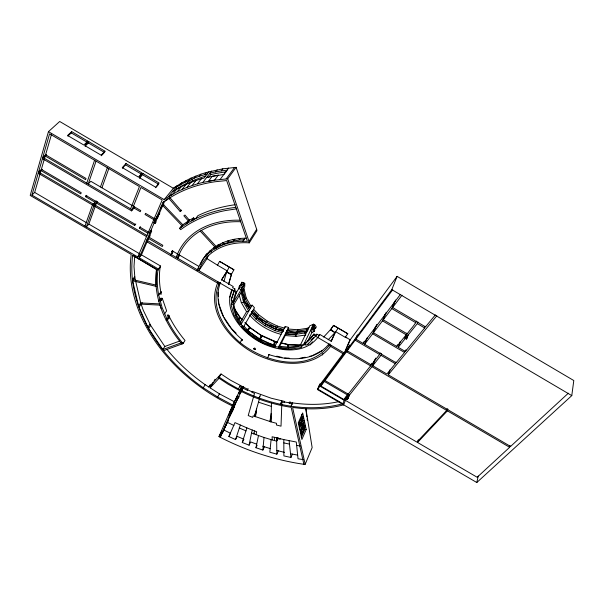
<?xml version="1.0" encoding="UTF-8"?>
<svg xmlns="http://www.w3.org/2000/svg" width="604" height="604" viewBox="0 0 604 604"><rect width="100%" height="100%" fill="white"/><g stroke="black" fill="none" stroke-linecap="round" stroke-linejoin="round"><path stroke-width="0.91" d="M338.006 328.41L334.963 332.668L330.373 329.98L333.536 325.382L347.791 333.733L345.269 337.319L335.665 331.687L331.369 341.23L319.735 334.42L319.206 335.545L316.881 334.178L316.3 335.409L313.967 334.042C302.347 354.095 274.42 349.512 257.576 339.244C242.136 329.912 226.349 309.882 236.557 291.49L234.216 290.116L234.926 288.961L232.585 287.595L233.235 286.538L221.547 279.69M231.309 303.903L231.287 305.443L233.959 314.797L239.38 324.046L241.532 323.57L236.36 314.858L233.801 304.627L231.309 303.903L232.978 301.162M236.557 291.49L233.816 301.774L231.355 300.815L231.377 299.267L234.216 290.116M240.528 322.075L246.56 311.664L248.689 311.173L243.646 302.544L241.177 292.374M249.512 309.754L244.477 301.132L242.023 290.977M243.669 300.082L250.479 308.078L245.466 299.463L243.027 289.316M251.272 306.696L246.273 298.089L243.842 287.957M232.019 302.747L232.049 300.43M242.393 282.695L244.794 283.616L244.748 286.455L233.25 305.541M232.049 289.308C223.246 309.286 239.984 329.663 256.119 339.863C274.88 351.422 304.952 356.579 319.206 335.545M271 421.856L253.144 415.846L252.698 417.387L248.214 415.56L254.518 393.37L251.876 392.306L252.147 391.324L271.151 398.21L284.514 401.418L284.612 402.513L281.864 402.015L281.019 426.182L276.421 424.974L276.473 423.291L271 421.856L271.468 402.898M274.042 345.382L274.314 341.207L277.621 342M274.51 346.069L274.526 345.496M274.639 341.645L274.571 344.001L275.522 341.622L261.343 335.288L259.916 339.063L273.574 345.171L274.888 341.728M288.365 344.937L288.267 347.323L287.768 344.559L301.449 345.012M163.654 350.652L183.05 343.578A113.62 83.745 29.4 0 1 167.414 320.112L162.114 307.67L158.693 295.031A113.62 83.745 29.4 0 1 157.954 270.094L132.661 255.311C127.988 291.249 143.48 326.764 166.153 353.944A154.299 114.564 28.7 0 0 203.299 387.821L217.659 397.039L232.744 405.058L234.465 401.819L219.433 393.838L210.124 387.859L213.257 382.37M134.715 256.156L134.012 266.492L134.873 277.832L140.732 302.959L138.55 305.956L132.623 280.792L156.142 286.356M306.409 331.739L286.998 330.562L286.87 332.336L288.652 332.487M270.252 421.637L270.698 416.632M270.675 421.766L271.128 416.76M258.482 435.612L255.953 447.738L262.868 450.071L264.024 437.47L251.513 433.06L252.321 430.048M156.519 269.256C152.744 296.504 164.688 323.548 182.008 344.023L182.997 342.476M264.024 437.47L271.09 439.621L269.837 452.215L276.843 454.163L278.346 450.856L284.484 452.373M253.627 309.263L258.497 314.586L267.421 321.2L265.36 323.978L283.638 329.482L283.457 331.369C271.075 328.402 259.478 321.57 251.279 311.785M305.548 344.348L302.189 345.775L301.6 346.998L299.508 347.881L289.58 349.225L278.701 348.266L278.837 346.975M285.058 327.761L285.194 326.485L288.606 327.436L288.395 329.361M278.701 348.266L285.979 334.065L286.19 332.14L296.3 332.895L305.488 331.498L307.413 330.637M320.014 383.721L317.447 389.55L476.798 482.521L571.784 395.612L573.8 380.535L397.107 276.36L349.505 340.784M255.5 416.76L256.647 408.538M269.928 421.539L271.211 413.332M418.323 439.81L417.53 442.46L477.152 477.258L509.648 447.307L510.01 445.45M242.279 442.49L243.895 439.251L237.183 436.36L235.537 439.591L228.878 436.511L234.994 422.619L246.847 427.874L242.279 442.49L249.082 445.208L251.513 433.06M254.707 416.473L255.734 411.679M255.16 416.639L256.187 411.845M476.798 482.521L478.24 476.08M239.244 286.643L238.799 288.599L241.215 289.535L242.514 286.183L240.098 285.254L239.244 286.643L241.668 287.579M239.796 286.553L240.098 285.254M241.932 282.242L240.656 285.549L241.932 282.242L244.341 283.17L243.888 285.118L241.479 284.19M242.061 288.131L242.514 286.183M243.065 286.477L244.341 283.17M254.518 430.916L253.725 433.876L254.125 433.053M255.937 434.684L256.723 431.792L246.847 427.874M218.119 281.932C205.436 310.101 228.848 339.221 252.638 352.434C276.541 365.782 313.234 370.426 331.309 345.42M220.46 282.551C212.095 303.774 226.024 326.054 241.993 339.471L242.415 339.765L241.721 340.626L241.132 340.18M348.032 393.566L345.322 400.316L416.866 442.075L446.696 410.448L447.194 408.666M417.53 442.46L447.39 410.848L447.881 409.067M223.933 281.472L226.583 272.004L229.097 267.338M207.308 173.861L199.343 176.247L200.996 174.156L191.038 178.105L181.781 182.846L173.356 188.297L59.698 121.48L48.456 131.634L30.2 195.432L131.227 254.473A155.953 115.809 28.7 0 0 232.359 405.941L218.988 436.579L220.203 437.281A209.611 155.87 28 0 0 303.88 464.302L305.171 464.295L312.147 447.594L305.866 408.531M228.652 283.872L231.634 273.801L228.584 284.446M139.501 254.775L137.787 256.964L31.929 195.1L49.573 133.824L139.433 186.591L130.577 208.841M31.929 195.1L34.67 192.419L41.004 170.585L80.793 193.884L81.193 192.706L41.351 169.377L38.573 172.027L146.983 235.492M41.351 169.377L45.232 156.006L85.609 179.675L86.017 178.467L45.594 154.76L42.786 157.38L132.042 209.694L134.443 206.855L133.975 208.025L131.566 210.871L42.431 158.625M45.594 154.76L51.619 133.952M254.375 416.345L259.433 398.965M67.874 136.119L71.287 132.918L71.687 131.627L87.844 141.125L87.429 142.401L85.436 144.356M233.378 293.952L231.377 299.267M233.891 292.291L234.926 288.961M230.562 295.122L232.17 289.973M235.537 439.591L240.347 425.088M88.403 142.974L88.826 141.698L104.968 151.189L104.522 152.45L88.403 142.974L85.088 146.236M400.376 341.343L398.217 347.3L405.352 351.483L424.65 327.957L425.224 326.243M86.757 183.155L94.579 160.249M96.074 161.125L88.214 184.009L90.811 181.275L132.185 205.534M94.073 204.847L95.017 202.212L85.534 196.662L85.934 195.492L135.1 224.28L134.639 225.413L96.413 203.035L88.848 224.092L86.342 226.9L93.877 205.813M398.217 347.3L417.304 323.638L417.9 321.94M367.345 337.598L364.627 344.295L396.118 362.755L404.544 352.479L405.141 350.765M405.352 351.483L405.956 349.776M408.463 334.601L406.401 339.093L404.967 338.255C407.353 331.717 413.589 327.323 416.466 321.064M406.401 339.093L407.632 335.635M84.968 226.092L92.472 204.99M100.475 186.938L107.338 167.731M375.665 358.119L372.736 365.737L386.877 374.019L395.326 363.714L395.937 362.007M404.967 338.255L406.809 333.091M101.925 187.791L108.818 168.599M253.786 348.833L255.016 349.52L255.386 348.485L254.495 347.987L253.786 348.833L255.024 349.497M568.372 393.174L510.576 446.447L388.251 374.82L390.109 369.686M260.377 339.274L261.638 335.809M376.768 324.378L373.415 332.744L396.813 346.469L397.432 344.771M122.431 168.176L125.534 164.794L126.002 163.548L142.099 173.008L138.475 177.123L122.272 167.602L126.002 163.548M372.736 365.737L380.996 355.318L381.637 353.627M349.701 344.952L347.217 350.796L371.347 364.922L379.576 354.503L380.218 352.812M345.322 400.316L371.973 366.696L374.586 359.924M371.347 364.922L371.996 363.231M407.028 333.763L383.268 319.795L391.792 308.606L394.389 301.932M435.386 314.858L425.526 326.885L392.615 307.519L395.529 300.014M349.603 394.91L347.534 399.221L346.19 398.436L348.266 394.125L370.584 365.881L371.241 364.189M373.415 332.744L382.468 320.852L385.11 314.171M383.268 319.795L386.235 312.283M139.569 178.248L143.072 173.582L159.146 183.027L155.643 187.202L139.456 177.697L143.072 173.582M317.447 389.55L391.815 289.626L397.107 276.36M131.566 210.871L140.936 187.466L162.197 199.954L137.787 256.964M364.627 344.295L372.645 333.755L375.658 326.236M347.534 399.221L348.908 395.786M305.171 464.295L292.6 407.481L302.053 408.508A129.664 96.255 28.3 0 0 343.646 404.839L348.251 393.317M345.594 396.926L342.853 403.729L343.646 404.839M357.636 334.993L355.884 339.169L363.2 343.457L363.88 341.781M200.573 264.22L201.275 262.513M148.018 233.25L139.358 228.184L139.834 227.051L148.493 232.125M206.334 256.134L207.398 253.574M357.236 335.167L355.129 340.18L379.576 354.503M348.621 346.764L346.492 351.77L370.584 365.881M344.892 351.596L343.804 354.133L329.165 345.556C307.036 373.498 264.144 361.917 240.188 342.672C223.254 328.735 209.127 304.567 219.569 282.778M345.246 350.758L349.15 341.615M138.716 258.852L162.952 202.514L164.114 201.079M141.457 254.85L160.634 266.062L158.437 269.037L139.177 257.78L141.457 254.85L148.524 238.474L162.272 246.523L162.823 245.307L149.045 237.244L151.657 231.196L150.237 230.366M158.135 216.874L153.575 222.589L155.009 223.427L162.725 205.541L181.759 225.503L179.547 228.44L180.709 229.656A148.727 108.41 27.2 0 1 192.442 222.151L196.708 219.962A148.727 108.41 27.2 0 1 225.624 210.517L236.36 208.886M160.928 207.217L163.239 204.341L164.598 201.208M345.269 337.319L346.764 337.779M306.205 429.497L301.887 439.463L301.117 435.96L305.458 425.994L306.205 429.497L304.861 429.346L304.484 427.602M347.791 333.733L333.536 325.382M239.388 393.415L240.022 393.785L242.823 388.085L247.27 390.229L247.67 389.308L230.381 380.135L221.034 373.989L208.901 387.073L205.133 384.65A153.627 114.488 28.7 0 1 168.161 350.856L167.165 349.542M348.266 394.125L325.035 380.558L326.839 376.405M301.253 437.651L304.861 429.346M228.342 415.846L230.434 411.392M232.623 406.031L231.355 408.938L233.046 405.76M243.669 386.492L234.005 405.79L220.203 437.281L228.531 419.848M326.175 377.304L324.363 381.456L347.572 395.008L343.986 399.538L320.92 386.077L323.102 381.094M300.324 433.446L303.963 425.148L303.578 423.389M300.845 433.317L301.57 431.656M302.657 429.172L304.114 425.85M272.178 439.923L272.125 436.752L283.812 439.591L283.888 455.907L290.947 457.447L292.404 454.117L297.697 455.106M305.307 425.291L300.966 435.25L300.188 431.717L304.552 421.766L305.307 425.291L303.963 425.148M234.873 400.988L237.312 395.99L238.58 396.73L222.295 433.249L228.486 419.803M304.341 420.777L299.969 430.728L299.191 427.164L303.586 417.228L304.341 420.777L302.989 420.641L302.415 417.976M299.335 428.923L302.989 420.641M301.373 425.767L302.468 423.283M343.593 352.985L319.267 385.729L317.779 389.104L342.853 403.729A128.01 95.009 28.3 0 1 291.022 406.22C265.239 402.332 240.566 392.102 219.222 377.183L218.542 377.938L228.04 384.174L239.765 390.675L232.744 405.058M298.92 424.536L300.022 422.053M300.754 420.399L302.226 417.085M303.434 416.511L299.033 426.447L298.24 422.86L302.664 412.932L303.434 416.511L302.068 416.375L298.391 424.65M329.912 343.88L329.165 345.556L329.867 344.574M331.022 341.419L335.107 332.343M322.302 355.009L323.057 353.332M158.437 269.037L157.954 270.094L160.634 266.062M284.386 328.048L277.417 326.1L275.9 329.21L283.638 329.482M280.467 438.398L280.09 439.229L277.84 438.678M278.218 437.855L276.692 441.154L271.09 439.621M173.227 251.407L170.479 255.583L172.668 252.608L171.657 252.019L172.215 250.811L177.659 253.997M291.022 406.22L292.57 402.883A127.459 94.956 28.3 0 0 338.942 401.607M292.729 403.985L289.339 403.374L290.109 401.72M262.868 450.071L264.416 446.794L270.494 448.659M280.679 404.499L281.864 402.015M310.094 345.012L312.578 341.856M313.967 334.042L306.311 342.408L304.348 343.268L305.798 345.216L307.912 344.325L308.501 343.095M307.987 340.656L311.996 332.321L314.065 331.566L314.775 330.094L313.355 328.153L311.279 328.908M280.256 404.25L281.834 400.935M305.851 343.366L306.311 342.408M255.953 447.738L257.13 445.284M311.996 332.321L310.569 330.38L312.646 329.625L313.355 328.153M314.178 326.432L314.88 324.975L316.292 326.907L315.598 328.372L313.544 329.097L312.109 327.194L314.178 326.432L315.598 328.372L312.109 327.194M303.88 344.227L313.574 324.159L314.518 325.443M238.754 393.045L241.487 387.436L239.682 386.56M299.962 345.933L309.724 325.888L313.574 324.159M240.717 389.595L242.159 386.651L243.42 387.383L240.022 393.785M249.082 445.208L250.675 441.954L256.67 444.151M298.014 346.787L298.482 345.828L300.43 344.975L301.6 346.998M305.488 331.498L304.771 332.97L305.767 335.009L295.968 336.413L285.231 335.522M306.998 331.12L306.326 329.784L307.043 328.327L308.961 327.466M288.689 348.123L289.165 347.164L298.482 345.828M296.3 332.895L295.567 334.359L295.968 336.413M286.998 330.562L297.561 333.204L297.153 331.188L297.878 329.739L307.043 328.327M259.131 398.202L259.962 396.564M258.935 398.021L260.596 394.744M278.414 347.277L288.606 327.436M274.926 346.288L285.194 326.485M228.878 436.511L230.539 433.294L223.978 430.048M268.553 355.061L268.735 354.465L269.203 354.676C288.818 361.094 314.707 361.683 328.803 344.159M267.512 357.938L269.203 354.676M226.727 271.694L221.426 280.067L227.195 270.871L217.531 265.209L219.584 261.366L233.914 269.769L231.204 274.707L226.583 272.004L231.453 274.088M247.27 390.229L248.108 388.629M234.005 405.79L235.719 402.551M236.987 400.165L239.093 396.201M232.638 409.572L234.752 405.586M232.812 409.353L234.495 406.167M230.871 413.612L234.073 407.458M218.988 436.579L221.932 431.014M229.618 416.473L232.985 410.101M267.814 344.272L268.312 343.329L275.416 345.345L275.228 347.262C262.317 344.121 250.313 336.881 241.774 326.658L242.453 325.481M251.06 313.748L255.96 319.093L264.945 325.737L275.001 330.667L275.771 329.225L282.763 331.181M240.03 390.645L242.159 386.651M241.638 388.349L242.468 386.794M232.797 406.333L229.882 412.313L231.151 409.927M240.196 389.867L241.487 387.436M238.406 388.908L240.135 385.669M262.279 336.224L249.648 327.157L247.149 330.35L259.916 339.063L262.279 336.224L249.467 327.474M257.576 339.244L258.089 338.308L248.946 331.566L243.948 326.175M264.945 325.737L265.73 324.295L256.768 317.659L251.868 312.328M217.659 397.039L219.433 393.838M247.149 330.35L250.622 327.964L245.624 322.966M248.425 332.502L248.946 331.566M255.96 319.093L256.768 317.659M276.677 327.504L255.96 316.941L257.712 315.968L258.497 314.586M240.188 342.672L241.993 339.471M201.668 261.819C209.898 245.518 229.097 237.81 246.628 238.248M218.542 377.938L220.354 374.744M219.222 377.183L221.034 373.989M214.148 380.807L215.047 379.237M208.901 387.073L210.245 384.725M243.412 327.096L254.495 307.746L252.155 305.179L250.033 305.677M240.996 324.491L252.155 305.179M248.357 308.568L249.158 307.194L246.968 303.382M203.299 387.821L205.133 384.65M240.135 317.976L238.119 319.282L240.747 318.278L234.292 308.433M238.467 318.474L239.962 317.311L242.37 319.72M235.817 315.779L236.36 314.858M244.477 301.132L243.646 302.544L241.268 302.491L239.169 294.888M243.888 299.433L245.466 299.463L246.273 298.089M233.242 306.968L233.793 306.054M241.162 293.793L242.008 292.389M243.004 290.728L243.827 289.369M233.265 302.679L244.794 283.616M233.272 301.245L233.823 300.339M235.432 294.125L239.645 287.202M229.648 297.04L230.298 295.975M233.914 269.769L219.584 261.366M208.403 255.213A66.976 50.366 29.9 0 0 207.013 258.648L198.844 270.652A68.131 50.487 29.8 0 1 249.248 242.853L256.919 230.751L256.67 229.316L236.119 167.346L222.831 168.826L206.228 172.495M183.05 343.578L185.028 340.475A113.137 83.699 29.4 0 1 169.482 317.055L168.524 314.978L167.232 315.077L169.06 318.753M249.248 242.853L248.984 241.404L256.67 229.316M219.894 282.37L218.92 283.895L146.228 241.389M219.947 282.37L218.958 283.918L217.493 283.095M198.474 268.304C193.431 277.553 203.601 256.134 204.416 257.553A69.777 51.71 29.8 0 1 215.922 248.116L220.634 245.79A69.777 51.71 29.8 0 1 242.838 241.26L244.809 238.21M217.531 265.209L207.013 258.648M228.486 240.702L229.241 242.091L233.861 240.905L234.85 239.403M160.385 305.133L141.14 304.159L143.208 310.146L150.668 325.435L148.561 328.47L162.808 349.542L164.832 346.469L179.622 341.079M216.436 247.361L217.976 245.096L218.61 244.779L219.599 246.062L220.611 244.567M167.414 320.112L169.482 317.055M166.145 320.248L169.241 315.688M205.156 256.141L206.689 253.907M204.416 257.553L206.485 254.526M205.36 256.549L206.893 254.314M164.537 313.929L166.629 310.886L162.287 298.338L160.906 298.225L158.776 301.245M149.951 324.265L147.837 327.293L138.965 307.149L142.212 302.679M160.158 301.358L162.287 298.338M330.373 329.98L333.393 325.707M158.693 295.031L160.838 292.019A113.137 83.699 29.4 0 1 160.151 267.119M161.525 291.77L159.932 293.997L161.328 294.156L160.838 292.019M179.803 255.25L177.689 258.15A88.916 65.972 30.1 0 1 200.181 231.053L205.896 228.07A88.916 65.972 30.1 0 1 240.513 221.743L240.709 221.743M177.319 255.922L176.232 257.417A90.562 67.203 30.1 0 1 240.196 220.241M211.619 171.053L202.846 182.416L214.231 180.226L227.708 178.799L236.119 167.346M179.547 228.44L187.263 223.216L195.711 218.61L197.886 215.666A149.724 109.566 27.2 0 1 235.115 204.733M171.657 252.019L172.736 250.547M226.123 178.965L234.556 167.519M191.4 220.83L193.688 217.833L194.616 219.199A148.101 108.358 27.2 0 0 192.148 220.596M187.263 223.216L189.46 220.271L193.582 217.885M220.12 179.479L228.637 168.055M320.92 386.077L324.363 381.456M325.035 380.558L392.698 289.777M186.16 223.925L189.437 219.539M186.447 223.737L188.644 220.8L182.801 224.756L180.596 227.693M215.477 171.936L221.253 170.917L222.831 168.826M363.2 343.457L400.452 294.344M133.182 280.052L134.873 277.832M392.615 307.519L402 295.197M134.775 276.594L132.525 279.546L156.051 285.103L156.496 269.527L132.661 255.311M217.161 169.822L215.568 171.913L209.988 173.144L210.736 174.647L208.554 177.485M168.795 198.354L180.181 211.521L181.283 210.086M208.924 171.778L204.024 178.112C192.857 181.011 182.121 185.587 172.389 191.793M181.26 186.696L177.266 191.695L186.998 187.353L197.417 183.843L201.313 178.829M204.613 174.579L206.258 172.487L200.973 174.171M192.117 185.488L196.043 180.483M191.075 182.695L192.744 180.573L205.39 176.066M150.177 235.817L146.757 240.166L236.005 292.404M146.802 240.656L149.649 237.04M149.369 232.993L151.627 230.139M186.998 187.353L190.947 182.348M188.471 183.389L191.83 179.146L194.292 178.105L195.93 176.028M155.009 223.427L156.142 222M182.076 189.407L191.038 178.105M149.852 231.876L150.977 230.441M156.262 217.561L159.667 213.295M155.764 218.716L159.743 213.741M48.456 131.634L164.197 199.607L172.729 194.141L176.889 188.863L175.832 187.542L184.673 182.453L186.326 180.377M166.983 199.788L168.138 198.354M160.415 208.418L163.865 204.122M180.113 184.93L181.781 182.846M396.813 346.469L406.198 334.79L382.468 320.852M165.345 200.89L166.508 199.456M247.572 330.637L249.89 327.761M164.197 199.607L173.356 188.297L177.478 185.481L168.38 196.768L177.289 191.687M139.358 228.184L140.513 226.757M241.736 340.596L242.415 339.765M134.639 225.413L135.802 223.993M388.251 374.82L436.843 315.756M259.493 338.776L261.864 335.937M155.719 187.731L158.052 184.945M139.192 176.987L141.004 174.926M94.511 205.118L97.659 201.661M93.107 204.295L96.263 200.845M210.124 387.859L219.682 377.606M85.534 196.662L86.81 195.303M311.075 340.354L313.657 337.613M315.59 335.552L316.881 334.178M307.912 344.325L315.658 336.088M323.668 337.055L330.803 329.316L334.963 332.668L328.168 339.803M318.436 335.771L319.735 334.42M104.968 151.189L101.095 155.153L84.839 145.609L88.826 141.698M101.298 155.757L103.88 153.114M87.844 141.125L83.858 145.028L67.588 135.47L71.687 131.627M38.784 172.699L42.371 169.286M42.99 158.105L46.606 154.715M162.952 202.514L169.467 198.104A151.521 111.914 28.9 0 1 214.843 181.781L226.659 180.543L247.398 241.366L242.838 241.26M180.181 211.521L181.283 210.796L169.294 196.919M246.794 330.003L250.094 327.927M312.109 355.756L322.362 350.501M219.599 246.062L223.616 244.084L222.672 242.763M184.673 182.453L189.414 180.173M297.153 331.188L306.326 329.784L308.251 328.923M306.696 332.109L304.771 332.97L295.567 334.359L285.443 333.597M194.292 178.105L199.365 176.24M312.812 325.737L314.88 324.975M162.808 349.542L181.117 342.913M239.418 318.444L240.309 318.187M197.417 183.843L202.876 182.408M241.774 326.658L243.223 326.334M206.711 177.395L223.918 174.428L227.104 170.147L221.253 170.917M299.909 358.263L305.163 357.236M309.535 356.375L311.286 356.035M244.371 239.713L240.15 239.984L239.667 238.542M287.61 344.884L300.362 345.299M284.65 357.976L289.135 358.157M140.732 302.959L159.954 303.895M287.798 328.999L297.878 329.739M290.433 332.63L296.67 333.136M285.979 334.065L296.692 334.941M278.897 346.326L289.165 347.164M296.639 445.42L300.256 445.979M303.314 459.621L298.029 458.783L296.292 442.03L283.812 439.591M292.57 402.883L289.248 402.279L289.339 403.374M284.567 401.97L289.293 402.823M283.827 442.898L289.475 444.106M290.645 453.732L292.404 454.117M281.207 342.861L289.014 344.733L281.041 343.178M274.148 341.524L277.455 342.317M279.086 346.598L280.905 347.036M276.768 356.156L281.947 357.417M276.602 450.373L278.346 450.856M275.001 330.667L282.008 332.63M280.966 334.306C268.856 331.286 257.553 324.454 249.497 314.895M268.168 343.835L270.728 344.574M258.497 402.189L271.377 406.409M262.695 446.213L264.416 446.794M306.326 329.784L307.866 330.343M241.102 283.593L243.518 284.529M239.229 427.964L246.07 430.901M261.17 335.605L275.356 341.94M247.466 389.769L252.011 391.815M241.102 391.324C256.806 399.282 273.793 404.635 291.188 407.322L303.88 464.302M237.704 396.473L238.988 397.1M267.421 321.2L277.417 326.1M265.73 324.295L275.771 329.225M258.089 338.308L268.312 343.329M227.21 422.204L233.891 425.503M258.255 338.904L262.385 340.958M346.892 397.553L348.236 398.338M319.267 385.729L344.235 400.301M132.986 206.002L140.732 210.547L140.256 211.71L133.975 208.025M155.122 218.98L145.534 213.355L145.051 214.518L154.632 220.135M380.996 355.318L395.326 363.714M345.413 336.994L350.222 339.81L344.529 353.159L313.506 335.001M371.973 366.696L446.696 410.448M447.39 410.848L509.648 447.307M178.399 254.435L198.724 266.326M38.226 173.235L146.5 236.617M34.67 192.419L86.666 222.816M88.848 224.092L140.075 254.042M391.815 289.626L571.784 395.612M391.792 308.606L415.869 322.762M417.304 323.638L424.65 327.957M71.287 132.918L87.429 142.401M125.534 164.794L141.608 174.246M142.582 174.813L158.633 184.25M405.797 337.221L407.232 338.066M372.645 333.755L404.544 352.479M253.854 348.75L255.016 349.52M251.392 311.626L266.658 322.596M253.74 335.748L255.213 336.843M211.559 251.717L210.366 250.577L209.875 250.947L211.083 252.11M231.747 328.825L236.149 333.189M239.78 317.621L242.189 320.029M244.794 322.627L250.441 328.274M213.688 247.851L214.835 249.037M163.239 204.341L182.801 224.756M201.374 230.434L217.123 247.527M200.181 231.053L215.922 248.116M252.834 310.645L257.712 315.968M214.261 247.481L215.364 248.697L219.026 246.349L217.976 245.096M189.46 220.271L184.96 215.054L183.85 215.771L188.357 220.981M223.238 242.559L224.235 243.85L228.576 242.257L227.753 240.89M312.646 329.625L314.065 331.566M150.668 325.435L164.832 346.469M224.19 317.666L231.128 328.07M234.11 308.742L240.573 318.58M191.83 179.146L192.744 180.573M241.268 302.491L246.56 311.664M243.54 300.18L245.292 303.231M246.168 304.756L247.044 306.281M241.781 292.472L245.466 299.463M233.167 239.494L233.861 240.905M233.937 239.373L234.563 240.792L239.426 240.03L238.867 238.595M219.003 304.439L223.276 316.096M160.581 307.058L161.026 308.304M227.708 178.799L248.984 241.404M160.906 298.225L161.676 300.709M241.834 290.471L243.45 296.368M288.085 344.899L288.757 347.391M301.69 414.586L302.068 416.375M305.775 408.531L306.87 416.903M307.111 418.768L307.353 420.626M289.097 440.716L290.947 457.447M218.036 292.162L218.338 296.572M218.512 299.222L218.807 303.631M274.39 437.304L274.435 440.535M277.44 437.847L277.455 439.501M277.047 437.847L277.077 440.331M276.655 437.855L276.843 454.163M195.711 218.61A150.366 109.618 27.2 0 1 235.809 207.368M176.889 188.863A149.422 111.695 28.9 0 1 187.195 183.057M210.736 174.647A149.422 111.695 28.9 0 1 225.941 171.906M218.308 175.152L214.511 180.188L208.486 181.2L212.321 176.172L218.308 175.145"/></g></svg>
